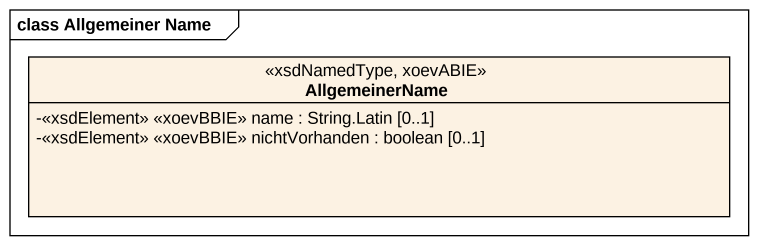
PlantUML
@startuml
mainframe class Allgemeiner Name
hide circle
hide empty members
skinparam classAttributeIconSize 0
class AllgemeinerName <<xsdNamedType, xoevABIE>> {
  -<<xsdElement>> <<xoevBBIE>> name : String.Latin [0..1]
  -<<xsdElement>> <<xoevBBIE>> nichtVorhanden : boolean [0..1]
}
@enduml
